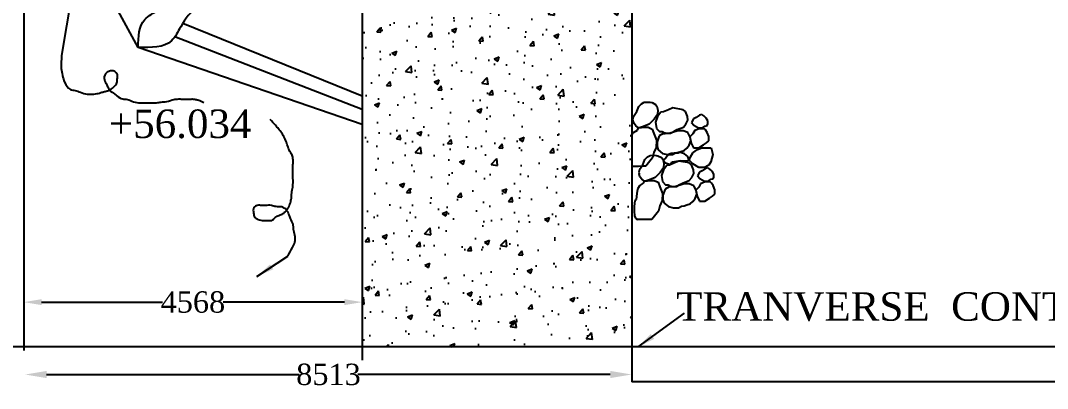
# Model space of a CAD drawing. Header units: millimetres. Extents: x 1776 to 105812, y -926 to 60429.
# Drawn here: x 52245 to 66660, y 13663 to 18835 of the extents above; entities that cross this region are included whole.
import ezdxf

# ---------------------------------------------------------------- set-up
doc = ezdxf.new("R2010")
doc.units = ezdxf.units.MM
doc.header["$MEASUREMENT"] = 0
doc.header["$PDMODE"] = 66
doc.header["$PDSIZE"] = 170
for name, color, linetype in [('DIM', 5, 'Continuous'), ('DWG. LINE', 1, 'Continuous'), ('HATCH', 2, 'Continuous'), ('TEXT', 7, 'Continuous')]:
    doc.layers.add(name, color=color, linetype=linetype)
doc.styles.get("Standard").update_dxf_attribs({"font": 'times.ttf', "height": 300})
doc.dimstyles.get("Standard").update_dxf_attribs({"dimtxt": 300, "dimasz": 250, "dimexe": 0.18, "dimexo": 0.0625, "dimgap": 0.09, "dimtad": 0, "dimtih": 1, "dimtoh": 1, "dimdec": 1, "dimzin": 0, "dimdsep": 46, "dimtxsty": 'Standard', "dimcen": 0.09, "dimse1": 1, "dimse2": 1, "dimclrd": 5, "dimclre": 5, "dimclrt": 4, "dimadec": 0, "dimazin": 0, "dimtfac": 1, "dimtdec": 1, "dimtofl": 0, "dimtmove": 0, "dimatfit": 3, "dimfxl": 0, "dimtolj": 1, "dimtzin": 0, "dimarcsym": 0})

# ---------------------------------------------------------------- blocks, each defined once
blk = doc.blocks.new('*D2')
at = {"layer": 'Defpoints', "color": 0}
for p in [(52311, 14238), (60824, 14238), (60824, 13859)]:
    blk.add_point(p, dxfattribs=at)
at = {"layer": 'DIM', "color": 5, "lineweight": -2}
for p, q in [((52611, 13859), (56157, 13859)), ((60524, 13859), (56979, 13859))]:
    blk.add_line(p, q, dxfattribs=at)
at = {"layer": 'DIM', "color": 5}
for points in [[(52611, 13909), (52611, 13809), (52311, 13859)], [(60524, 13909), (60524, 13809), (60824, 13859)]]:
    blk.add_solid(points, dxfattribs=at)
at = {"layer": 'DIM', "color": 4, "insert": (56568, 13859), "char_height": 300, "attachment_point": 5}
blk.add_mtext('\\A1;8513', dxfattribs=at)
blk = doc.blocks.new('*D31')
at = {"layer": 'Defpoints', "color": 0}
for p in [(52290, 14859), (57041, 14876), (57041, 14859)]:
    blk.add_point(p, dxfattribs=at)
at = {"layer": 'DIM', "color": 5, "lineweight": -2}
for p, q in [((52540, 14876), (54239, 14876)), ((56791, 14876), (55092, 14876))]:
    blk.add_line(p, q, dxfattribs=at)
at = {"layer": 'DIM', "color": 5}
for points in [[(52540, 14918), (52540, 14835), (52290, 14876)], [(56791, 14918), (56791, 14835), (57041, 14876)]]:
    blk.add_solid(points, dxfattribs=at)
at = {"layer": 'DIM', "color": 4, "insert": (54665, 14876), "char_height": 300, "attachment_point": 5}
blk.add_mtext('\\A1;4568', dxfattribs=at)

msp = doc.modelspace()

# ---------------------------------------------------------------- hatches: boundary and pattern name
at = {"layer": 'HATCH'}
h = msp.add_hatch(dxfattribs=at)
h.set_pattern_fill('AR-CONC', color=256, scale=100, style=0)
h.set_pattern_definition([(50, (0, 0), (717.26, -62.752), [75, -825]), (355, (0, 0), (-138.751, 752.192), [60, -660]), (100.4514, (59.8, -5.2), (578.5094, 689.4395), [63.74, -701.142]), (46.1842, (0, 200), (1067.241, -165.519), [112.5, -1237.5]), (96.6356, (88.9, 186.2), (934.663, 974.118), [95.61, -1051.713]), (351.1842, (0, 200), (934.662, 974.119), [90, -990]), (21, (100, 150), (596.907, -402.619), [75, -825]), (326, (100, 150), (243.315, 725.15), [60, -660]), (71.4514, (149.74, 116.45), (840.223, 322.5305), [63.74, -701.142]), (37.5, (0, 0), (12.1599, 332.8939), [0, -652, 0, -670, 0, -662.5]), (7.5, (0, 0), (263.0695, 394.4117), [0, -382, 0, -637, 0, -252.5]), (327.5, (-223, 0), (533.8224, -22.5549), [0, -250, 0, -780, 0, -1035]), (317.5, (-323, 0), (583.1862, 100.105), [0, -325, 0, -518, 0, -735])])
h.paths.add_polyline_path([(60823.89, 19222.65), (57621.56, 19222.65), (57621.56, 21343.04, 0.07430712), (57040.64, 20947.8), (57040.64, 14247.01), (60823.89, 14247.01)])

# ---------------------------------------------------------------- linework, layer by layer
at = {"layer": 'DIM'}
msp.add_open_spline([(52822.39, 18343.73), (52817, 18283.12), (52808.65, 18189.2), (52832.84, 18062.33), (52862.54, 17958.31), (52921.83, 17861.67), (53017.39, 17852), (53092.55, 17823.91), (53164.7, 17796.56), (53243.8, 17800.33), (53313.83, 17801.94), (53380.95, 17824.38), (53437.14, 17838.92), (53497.71, 17850.44), (53544.46, 17895.11), (53600.92, 17940.44), (53599.77, 18007.16), (53613.32, 18063.71), (53584.43, 18103.42), (53548.07, 18135.05), (53495.45, 18123.66), (53436.27, 18101.19), (53408.46, 18021.2), (53442.99, 17949.58), (53472.54, 17903.34), (53488.81, 17847.19), (53544.64, 17819.29), (53605.94, 17771.26), (53668.8, 17725.1), (53755.86, 17734.07), (53829.1, 17680.82), (53927.62, 17678.48), (54020.02, 17678.65), (54095.92, 17679.85), (54160.99, 17676.69), (54223.09, 17691.78), (54307.58, 17690.02), (54380.17, 17727.97), (54456.4, 17732.16), (54516.83, 17730.99), (54580.46, 17731.55), (54630.1, 17730.69), (54667.22, 17732.16), (54698.57, 17727.5), (54761.61, 17710.76), (54798.46, 17694.88), (54816.45, 17682.68)], degree=3, knots=[0, 0, 0, 0, 181.61601455, 281.41496966, 383.00129414, 514.09182262, 578.9929181, 659.72530544, 757.1091928, 804.78522289, 895.84814948, 965.98504216, 1015.22073048, 1071.19944591, 1145.92384941, 1206.83749089, 1275.56655648, 1335.52108907, 1370.06334016, 1417.42875116, 1469.92151855, 1519.4398982, 1603.63568349, 1683.34815913, 1750.71491506, 1768.70395721, 1855.91950346, 1917.22253712, 2010.12110438, 2075.00629599, 2166.6809968, 2265.87354621, 2362.76357048, 2445.81220349, 2493.48823359, 2557.21423326, 2636.02446335, 2743.09582625, 2794.0564811, 2863.26372285, 2924.78114421, 2984.76060149, 3012.44338401, 3035.71640898, 3080.10191253, 3200.81738347, 3200.81738347, 3200.81738347, 3200.81738347], dxfattribs=at)
msp.add_spline([(55996.43, 15520.69), (56062.55, 15642.83), (56094.86, 15719.94), (56096.65, 15818.57), (56078.71, 15897.48), (56071.44, 15969.88), (56033.75, 16052.37), (56015.8, 16104.37), (55978.11, 16172.52), (55911.71, 16213.76), (55832.75, 16219.14), (55768.14, 16235.28), (55682, 16235.28), (55631.75, 16235.28), (55567.15, 16235.28), (55522.28, 16206.59), (55516.9, 16125.89), (55531.26, 16070.3), (55576.12, 16039.82), (55660.47, 16021.88), (55723.28, 16021.88), (55784.3, 16030.85), (55820.19, 16064.92), (55872.23, 16095.41), (55933.25, 16122.31), (55963.76, 16151), (55999.65, 16195.83), (56032.06, 16269.93), (56048.21, 16336.28), (56051.8, 16413.39), (56066.16, 16494.09), (56069.72, 16618.65), (56069.72, 16720.86), (56069.72, 16805.15), (56069.72, 16896.6), (56049.98, 16955.78), (56006.77, 17035.53), (55985.23, 17103.68), (55951.14, 17186.17), (55911.66, 17252.52), (55865, 17313.49), (55823.72, 17361.91), (55750.14, 17442.61)], degree=3, dxfattribs=at)
at = {"layer": 'DWG. LINE'}
for p, q in [((57040.64, 56024.34), (57040.64, 14058.63)), ((52298.14, 14195.74), (52298.14, 55893.44)), ((60823.89, 44235.42), (60823.89, 13755.58)), ((53896.55, 18456.67), (52490.24, 21042.26)), ((54524, 18797.65), (57040.64, 17776.85)), ((57040.64, 17585.3), (54411.31, 18604.54)), ((57040.64, 17371.01), (53896.55, 18456.67)), ((60823.89, 16784.68), (60823.89, 16784.68)), ((67249.47, 14247.01), (47294.95, 14247.01)), ((80202.07, 13755.58), (60823.89, 13755.58))]:
    msp.add_line(p, q, dxfattribs=at)
msp.add_spline([(53896.55, 18456.67), (54366.1, 18550.9), (54493.53, 18746), (54732.93, 19025.71), (54976.02, 19165.56), (55112.8, 19336.02), (55223.29, 19542.13), (55304.32, 20189.87), (54766.58, 19847.6), (54471.93, 19567.89), (54376.17, 19497.96), (54284.09, 19288.18), (54265.68, 19096.8), (54180.97, 18990.07), (53989.44, 18850.21), (53896.55, 18456.67)], degree=3, dxfattribs=at)
at = {"layer": 'HATCH'}
for p, q in [((60895.6, 17554.75), (60924.43, 17627.62)), ((60924.43, 17627.62), (60963.44, 17664.9)), ((60963.44, 17664.9), (60997.36, 17686.93)), ((60997.36, 17686.93), (61048.23, 17688.63)), ((61048.23, 17688.63), (61082.15, 17686.93)), ((61082.15, 17686.93), (61109.28, 17681.85)), ((61109.28, 17681.85), (61156.77, 17656.43)), ((61156.77, 17656.43), (61177.12, 17632.71)), ((61177.12, 17632.71), (61192.38, 17576.78)), ((61399.88, 17606.94), (61342.22, 17581.52)), ((61547.42, 17581.52), (61399.88, 17606.94)), ((60837.94, 17444.6), (60849.81, 17486.97)), ((60843.03, 17425.96), (60837.94, 17444.6)), ((60849.81, 17486.97), (60895.6, 17554.75)), ((61141.5, 17446.3), (61099.11, 17403.93)), ((61187.29, 17512.39), (61141.5, 17446.3)), ((61187.89, 17483.23), (61157.37, 17403.58)), ((61192.38, 17576.78), (61187.29, 17512.39)), ((61233.68, 17545.93), (61187.89, 17483.23)), ((61269.3, 17551.01), (61233.68, 17545.93)), ((61342.22, 17581.52), (61269.3, 17551.01)), ((61579.64, 17556.1), (61547.42, 17581.52)), ((61606.78, 17486.62), (61579.64, 17556.1)), ((61610.17, 17434.09), (61606.78, 17486.62)), ((61690.22, 17452.96), (61663.35, 17400.75)), ((61727.54, 17470.86), (61690.22, 17452.96)), ((61778.29, 17503.67), (61727.54, 17470.86)), ((61809.64, 17514.11), (61778.29, 17503.67)), ((61836.51, 17494.72), (61809.64, 17514.11)), ((61870.84, 17463.4), (61836.51, 17494.72)), ((61894.73, 17423.12), (61870.84, 17463.4)), ((60856.6, 17386.99), (60843.03, 17425.96)), ((60883.73, 17354.79), (60856.6, 17386.99)), ((60917.65, 17325.98), (60883.73, 17354.79)), ((60907.77, 17295.15), (60917.65, 17325.98)), ((60961.74, 17336.15), (60917.65, 17325.98)), ((60917.65, 17325.98), (61004.43, 17334.13)), ((61012.62, 17353.1), (60961.74, 17336.15)), ((61004.43, 17334.13), (61057, 17334.13)), ((61070.28, 17376.82), (61012.62, 17353.1)), ((61057, 17334.13), (61112.97, 17308.71)), ((61099.11, 17403.93), (61070.28, 17376.82)), ((61112.97, 17308.71), (61133.32, 17244.32)), ((61157.37, 17403.58), (61170.94, 17318.85)), ((61170.94, 17318.85), (61216.72, 17274.79)), ((61415.14, 17276.49), (61464.32, 17303.6)), ((61464.32, 17303.6), (61549.12, 17335.8)), ((61549.12, 17335.8), (61584.73, 17376.47)), ((61584.73, 17376.47), (61610.17, 17434.09)), ((61663.35, 17400.75), (61696.19, 17361.96)), ((61696.19, 17361.96), (61761.87, 17324.67)), ((61770.83, 17314.23), (61708.13, 17287.38)), ((61761.87, 17324.67), (61823.07, 17329.15)), ((61843.97, 17311.25), (61770.83, 17314.23)), ((61823.07, 17329.15), (61852.93, 17351.52)), ((61861.89, 17296.33), (61843.97, 17311.25)), ((61852.93, 17351.52), (61882.79, 17357.49)), ((61882.79, 17357.49), (61894.73, 17381.36)), ((61894.73, 17381.36), (61894.73, 17423.12)), ((60823.89, 17201.95), (60833.15, 17246.01)), ((60833.15, 17246.01), (60851.8, 17259.57)), ((60851.8, 17259.57), (60907.77, 17295.15)), ((61133.32, 17244.32), (61170.63, 17152.81)), ((61211.69, 17211.75), (61179.47, 17130.41)), ((61267.65, 17245.64), (61211.69, 17211.75)), ((61216.72, 17274.79), (61252.34, 17273.1)), ((61252.34, 17273.1), (61272.69, 17259.54)), ((61294.79, 17243.94), (61256.97, 17239.17)), ((61272.69, 17259.54), (61320.17, 17251.07)), ((61347.36, 17245.64), (61294.79, 17243.94)), ((61320.17, 17251.07), (61368.95, 17252.36)), ((61477.94, 17286.31), (61347.36, 17245.64)), ((61368.95, 17252.36), (61415.14, 17276.49)), ((61547.47, 17286.31), (61477.94, 17286.31)), ((61611.91, 17260.89), (61547.47, 17286.31)), ((61644.14, 17196.5), (61611.91, 17260.89)), ((61681.26, 17242.63), (61642.05, 17200.66)), ((61642.05, 17200.66), (61658.87, 17112.85)), ((61656.01, 17143.96), (61644.14, 17196.5)), ((61708.13, 17287.38), (61681.26, 17242.63)), ((61884.28, 17262.02), (61861.89, 17296.33)), ((61906.67, 17205.34), (61884.28, 17262.02)), ((61906.67, 17142.69), (61906.67, 17205.34)), ((61167.24, 17051.13), (61136.73, 16977.87)), ((61170.63, 17152.81), (61167.24, 17051.13)), ((61179.47, 17130.41), (61179.47, 17064.32)), ((61179.47, 17064.32), (61194.73, 17016.87)), ((61194.73, 17016.87), (61257.48, 16967.72)), ((61561.04, 17006.7), (61598.35, 17040.59)), ((61598.35, 17040.59), (61632.26, 17081.26)), ((61632.26, 17081.26), (61656.01, 17143.96)), ((61658.87, 17112.85), (61691.71, 17045.73)), ((61683.86, 16974.58), (61747.49, 17019.33)), ((61691.71, 17045.73), (61766.35, 17045.73)), ((61747.49, 17019.33), (61808.77, 17045.23)), ((61766.35, 17045.73), (61830.54, 17086)), ((61808.77, 17045.23), (61884.18, 17042.88)), ((61830.54, 17086), (61875.32, 17114.35)), ((61875.32, 17114.35), (61906.67, 17142.69)), ((61884.18, 17042.88), (61940.74, 17042.88)), ((61940.74, 17042.88), (61964.31, 16953.39)), ((60979.68, 16806.29), (61008.51, 16879.16)), ((61008.51, 16879.16), (61047.51, 16916.44)), ((61114.69, 16903.31), (61024.81, 16786.38)), ((61047.51, 16916.44), (61081.43, 16938.47)), ((61081.43, 16938.47), (61132.31, 16940.17)), ((61136.73, 16977.87), (61114.69, 16903.31)), ((61132.31, 16940.17), (61166.22, 16938.47)), ((61166.22, 16938.47), (61193.36, 16933.39)), ((61193.36, 16933.39), (61240.84, 16907.97)), ((61240.84, 16907.97), (61261.19, 16884.24)), ((61257.48, 16967.72), (61327.01, 16952.47)), ((61261.19, 16884.24), (61276.45, 16828.32)), ((61302.08, 16906.29), (61265.11, 16869.88)), ((61265.11, 16869.88), (61297.37, 16833.29)), ((61339.79, 16952.47), (61302.08, 16906.29)), ((61327.01, 16952.47), (61396.54, 16952.47)), ((61379.85, 16967.52), (61339.79, 16952.47)), ((61455.89, 16975.35), (61379.85, 16967.52)), ((61393.99, 16847.42), (61514.18, 16868.61)), ((61396.54, 16952.47), (61437.24, 16974.5)), ((61437.24, 16974.5), (61474.55, 16976.2)), ((61494.9, 16984.67), (61455.89, 16975.35)), ((61474.55, 16976.2), (61515.25, 16993.14)), ((61566.03, 16962.81), (61494.9, 16984.67)), ((61514.18, 16868.61), (61573.1, 16863.9)), ((61515.25, 16993.14), (61561.04, 17006.7)), ((61613.16, 16922.78), (61566.03, 16962.81)), ((61596.67, 16863.9), (61630.67, 16876.86)), ((61632.02, 16873.32), (61613.16, 16922.78)), ((61632.02, 16873.32), (61650.87, 16918.07)), ((61681.51, 16819.16), (61632.02, 16873.32)), ((61650.87, 16918.07), (61683.86, 16974.58)), ((61964.31, 16953.39), (61936.03, 16849.77)), ((60872.18, 16784.68), (60823.89, 16784.68)), ((60917.97, 16784.68), (60872.18, 16784.68)), ((60987.5, 16786.38), (60917.97, 16784.68)), ((60933.89, 16738.51), (60923.68, 16702.42)), ((60933.89, 16738.51), (60979.68, 16806.29)), ((61024.81, 16786.38), (60987.5, 16786.38)), ((61271.37, 16763.93), (61225.58, 16697.84)), ((61271.97, 16734.77), (61241.44, 16655.12)), ((61276.45, 16828.32), (61271.37, 16763.93)), ((61317.76, 16797.47), (61271.97, 16734.77)), ((61297.37, 16833.29), (61368.95, 16809.07)), ((61353.37, 16802.55), (61317.76, 16797.47)), ((61426.29, 16833.05), (61353.37, 16802.55)), ((61368.95, 16809.07), (61393.99, 16847.42)), ((61483.95, 16858.47), (61426.29, 16833.05)), ((61631.49, 16833.05), (61483.95, 16858.47)), ((61573.1, 16863.9), (61596.67, 16863.9)), ((61663.71, 16807.63), (61631.49, 16833.05)), ((61690.85, 16738.16), (61663.71, 16807.63)), ((61768.7, 16769.71), (61681.51, 16819.16)), ((61694.24, 16685.62), (61690.85, 16738.16)), ((61808.77, 16769.71), (61768.7, 16769.71)), ((61811.61, 16722.39), (61774.29, 16704.49)), ((61844.12, 16769.71), (61808.77, 16769.71)), ((61862.36, 16755.21), (61811.61, 16722.39)), ((61905.39, 16800.32), (61844.12, 16769.71)), ((61893.71, 16765.65), (61862.36, 16755.21)), ((61920.58, 16746.26), (61893.71, 16765.65)), ((61936.03, 16849.77), (61905.39, 16800.32)), ((61954.92, 16714.93), (61920.58, 16746.26)), ((60923.68, 16702.42), (60927.11, 16677.5)), ((60940.67, 16638.52), (60927.11, 16677.5)), ((60967.81, 16606.33), (60940.67, 16638.52)), ((61001.72, 16577.52), (60967.81, 16606.33)), ((60991.84, 16546.69), (61001.72, 16577.52)), ((61045.82, 16587.69), (61001.72, 16577.52)), ((61001.72, 16577.52), (61088.51, 16585.67)), ((61096.69, 16604.63), (61045.82, 16587.69)), ((61088.51, 16585.67), (61141.08, 16585.67)), ((61154.35, 16628.36), (61096.69, 16604.63)), ((61141.08, 16585.67), (61197.04, 16560.25)), ((61183.18, 16655.47), (61154.35, 16628.36)), ((61225.58, 16697.84), (61183.18, 16655.47)), ((61241.44, 16655.12), (61255.01, 16570.39)), ((61548.4, 16555.14), (61633.19, 16587.34)), ((61633.19, 16587.34), (61668.8, 16628.01)), ((61668.8, 16628.01), (61694.24, 16685.62)), ((61774.29, 16704.49), (61747.42, 16652.28)), ((61747.42, 16652.28), (61780.26, 16613.5)), ((61780.26, 16613.5), (61845.94, 16576.21)), ((61845.94, 16576.21), (61907.15, 16580.68)), ((61907.15, 16580.68), (61937, 16603.06)), ((61937, 16603.06), (61966.86, 16609.03)), ((61978.8, 16674.66), (61954.92, 16714.93)), ((61966.86, 16609.03), (61978.8, 16632.89)), ((61978.8, 16632.89), (61978.8, 16674.66)), ((60907.5, 16462.25), (60895.72, 16403.38)), ((60935.88, 16511.1), (60907.5, 16462.25)), ((60935.88, 16511.1), (60991.84, 16546.69)), ((61197.04, 16560.25), (61217.39, 16495.85)), ((61217.39, 16495.85), (61254.7, 16404.34)), ((61255.01, 16570.39), (61300.8, 16526.33)), ((61295.76, 16463.28), (61263.54, 16381.94)), ((61351.73, 16497.18), (61295.76, 16463.28)), ((61300.8, 16526.33), (61336.41, 16524.63)), ((61336.41, 16524.63), (61356.76, 16511.08)), ((61378.86, 16495.48), (61341.05, 16490.71)), ((61356.76, 16511.08), (61404.25, 16502.6)), ((61431.43, 16497.18), (61378.86, 16495.48)), ((61404.25, 16502.6), (61453.02, 16503.9)), ((61562.01, 16537.85), (61431.43, 16497.18)), ((61453.02, 16503.9), (61499.22, 16528.02)), ((61499.22, 16528.02), (61548.4, 16555.14)), ((61631.55, 16537.85), (61562.01, 16537.85)), ((61695.99, 16512.43), (61631.55, 16537.85)), ((61728.21, 16448.03), (61695.99, 16512.43)), ((61765.33, 16494.17), (61726.13, 16452.2)), ((61726.13, 16452.2), (61742.94, 16364.39)), ((61740.08, 16395.5), (61728.21, 16448.03)), ((61792.2, 16538.92), (61765.33, 16494.17)), ((61854.9, 16565.77), (61792.2, 16538.92)), ((61928.05, 16562.78), (61854.9, 16565.77)), ((61945.96, 16547.87), (61928.05, 16562.78)), ((61968.35, 16513.56), (61945.96, 16547.87)), ((61990.74, 16456.87), (61968.35, 16513.56)), ((61990.74, 16394.22), (61990.74, 16456.87)), ((60866.26, 16303.04), (60860.37, 16222.09)), ((60888.35, 16320.95), (60866.26, 16303.04)), ((60895.72, 16403.38), (60888.35, 16320.95)), ((61251.31, 16302.67), (61220.81, 16229.41)), ((61254.7, 16404.34), (61251.31, 16302.67)), ((61263.54, 16381.94), (61263.54, 16315.85)), ((61263.54, 16315.85), (61278.8, 16268.4)), ((61645.11, 16258.24), (61682.42, 16292.13)), ((61682.42, 16292.13), (61716.34, 16332.8)), ((61716.34, 16332.8), (61740.08, 16395.5)), ((61742.94, 16364.39), (61775.78, 16297.26)), ((61775.78, 16297.26), (61850.42, 16297.26)), ((61850.42, 16297.26), (61914.61, 16337.54)), ((61914.61, 16337.54), (61959.4, 16365.88)), ((61959.4, 16365.88), (61990.74, 16394.22)), ((60860.37, 16222.09), (60858.9, 16158.8)), ((60858.9, 16158.8), (60863.31, 16085.21)), ((61198.76, 16154.84), (61108.88, 16037.91)), ((61220.81, 16229.41), (61198.76, 16154.84)), ((61278.8, 16268.4), (61341.55, 16219.26)), ((61341.55, 16219.26), (61411.08, 16204.01)), ((61411.08, 16204.01), (61480.61, 16204.01)), ((61480.61, 16204.01), (61521.31, 16226.04)), ((61521.31, 16226.04), (61558.62, 16227.73)), ((61558.62, 16227.73), (61599.32, 16244.68)), ((61599.32, 16244.68), (61645.11, 16258.24)), ((60863.31, 16085.21), (60883.93, 16049.88)), ((60883.93, 16049.88), (60907.96, 16036.22)), ((60956.25, 16036.22), (60907.96, 16036.22)), ((61002.04, 16036.22), (60956.25, 16036.22)), ((61071.57, 16037.91), (61002.04, 16036.22)), ((61108.88, 16037.91), (61071.57, 16037.91))]:
    msp.add_line(p, q, dxfattribs=at)

# ---------------------------------------------------------------- texts
at = {"layer": 'TEXT'}
for s, p in [('+56.034', (53485.24, 17183.62)), ('TRANVERSE  CONTRACTION  JOINT', (61448.26, 14615.38))]:
    msp.add_text(s, height=400, dxfattribs=at).set_placement(p)

# ---------------------------------------------------------------- dimensions: what is measured, and where the dimension line sits
at = {"layer": 'DIM'}
dim = msp.add_aligned_dim(p1=(52290.17, 14858.61), p2=(57040.64, 14858.61), distance=17.61, text='4568', dimstyle='Standard', dxfattribs=at)
dim.commit()
dim.dimension.update_dxf_attribs({"geometry": '*D31', "text_midpoint": (54665.41, 14876.22)})
dim = msp.add_aligned_dim(p1=(52311.32, 14238.47), p2=(60824.32, 14238.47), distance=-379.01, text='8513', dimstyle='Standard', override={"dimasz": 300}, dxfattribs=at)
dim.commit()
dim.dimension.update_dxf_attribs({"geometry": '*D2', "text_midpoint": (56567.82, 13859.46)})

# ---------------------------------------------------------------- leaders
for points in [[(52979.19, 19288.02), (52822.39, 18343.73)], [(55561.31, 15235.69), (55996.43, 15520.69)], [(60915.19, 14247.01), (61566.37, 14723.11)]]:
    msp.add_leader(points, dimstyle='Standard', override={"dimgap": 0.09, "dimtad": 0}, dxfattribs=at)

doc.saveas('drawing.dxf')
